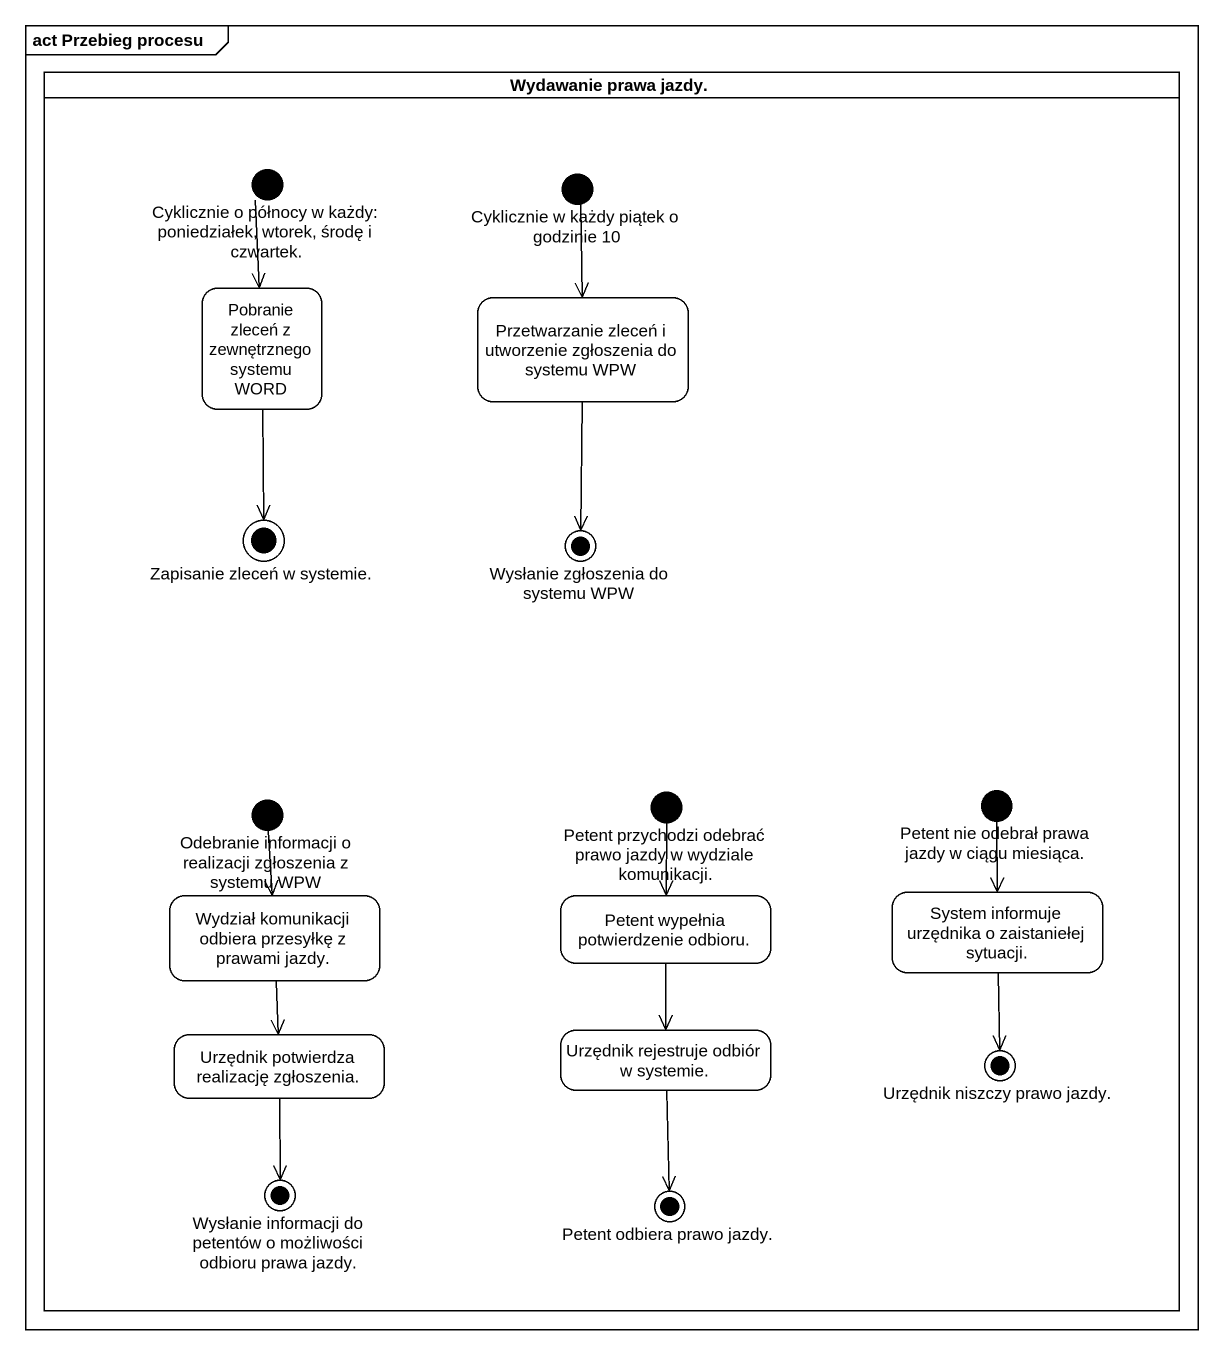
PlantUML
@startuml
mainframe act Przebieg procesu
hide empty description
state "Wydawanie prawa jazdy." as Wydawanie_prawa_jazdy <<partition>> {
  state "Cyklicznie o północy w każdy: poniedziałek, wtorek, środę i czwartek." as Cyklicznie_o_północy_w <<start>>
  state "Cyklicznie w każdy piątek o godzinie 10" as Cyklicznie_w_każdy_piątek_o <<start>>
  state "Pobranie zleceń z zewnętrznego systemu WORD" as Pobranie_zleceń_z
  state "Przetwarzanie zleceń i utworzenie zgłoszenia do systemu WPW" as Przetwarzanie_zleceń_i
  state "Zapisanie zleceń w systemie." as Zapisanie_zleceń_w_systemie <<end>>
  state "Wysłanie zgłoszenia do systemu WPW" as Wysłanie_zgłoszenia_do <<end>>
  state "Odebranie informacji o realizacji zgłoszenia z systemu WPW" as Odebranie_informacji_o <<start>>
  state "Petent przychodzi odebrać prawo jazdy w wydziale komunikacji." as Petent_przychodzi_odebrać <<start>>
  state "Petent nie odebrał prawa jazdy w ciągu miesiąca." as Petent_nie_odebrał_prawa <<start>>
  state "System informuje urzędnika o zaistaniełej sytuacji." as System_informuje_urzędnika
  state "Wydział komunikacji odbiera przesyłkę z prawami jazdy." as Wydział_komunikacji_odbiera
  state "Petent wypełnia potwierdzenie odbioru." as Petent_wypełnia
  state "Urzędnik potwierdza realizację zgłoszenia." as Urzędnik_potwierdza
  state "Urzędnik rejestruje odbiór w systemie." as Urzędnik_rejestruje_odbiór
  state "Urzędnik niszczy prawo jazdy." as Urzędnik_niszczy_prawo_jazdy <<end>>
  state "Wysłanie informacji do petentów o możliwości odbioru prawa jazdy." as Wysłanie_informacji_do <<end>>
  state "Petent odbiera prawo jazdy." as Petent_odbiera_prawo_jazdy <<end>>
}
Cyklicznie_o_północy_w --> Pobranie_zleceń_z
Cyklicznie_w_każdy_piątek_o --> Przetwarzanie_zleceń_i
Pobranie_zleceń_z --> Zapisanie_zleceń_w_systemie
Przetwarzanie_zleceń_i --> Wysłanie_zgłoszenia_do
Odebranie_informacji_o --> Wydział_komunikacji_odbiera
Petent_przychodzi_odebrać --> Petent_wypełnia
Petent_nie_odebrał_prawa --> System_informuje_urzędnika
System_informuje_urzędnika --> Urzędnik_niszczy_prawo_jazdy
Wydział_komunikacji_odbiera --> Urzędnik_potwierdza
Petent_wypełnia --> Urzędnik_rejestruje_odbiór
Urzędnik_potwierdza --> Wysłanie_informacji_do
Urzędnik_rejestruje_odbiór --> Petent_odbiera_prawo_jazdy
@enduml
